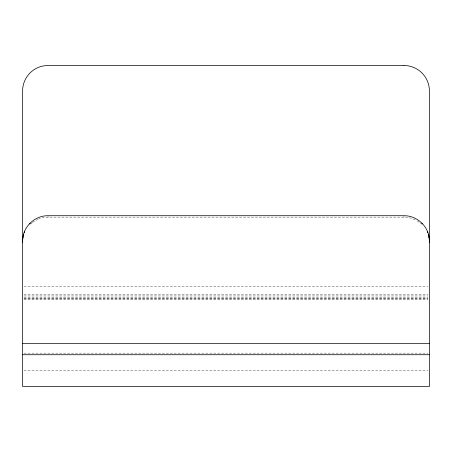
<?xml version="1.0" encoding="UTF-8"?>
<svg xmlns="http://www.w3.org/2000/svg" width="452" height="452" viewBox="0 0 452 452"><rect width="100%" height="100%" fill="white"/><g stroke="black" fill="none" stroke-linecap="round" stroke-linejoin="round"><path stroke-width="0.34" stroke-dasharray="2.26 1.69" d="M31.047 223.678L32.047 222.808M32.55 222.373L37.697 219.361M38.296 219.067L41.443 218.005L48.025 217.141L403.975 217.141L410.557 218.005L416.687 220.531M24.012 286.432L427.987 286.432M24.012 294.433L427.987 294.433M24.012 295.964L427.987 295.964M24.012 297.28L427.987 297.28M24.012 298.292L427.987 298.292M24.012 298.925L427.987 298.925M24.012 299.145L427.987 299.145M24.012 353.142L427.987 353.142M24.012 370.606L427.987 370.606M417.264 220.915L420.953 223.678M403.975 216.197L403.975 217.141M48.025 216.197L48.025 217.141"/><path stroke-width="0.68" d="M22.6 241.023C22.323 227.452 34.482 215.434 48.025 215.728L403.975 215.728C417.518 215.434 429.677 227.452 429.4 241.023M22.6 242.441L22.815 237.724M23.075 237.842L23.334 236.543M22.6 343.356L429.4 343.356M22.6 354.724L429.4 354.724M428.666 236.543L428.925 237.842M429.4 242.441L429.185 237.724M428.536 234.475L428.536 235.893M427.462 231.345L427.462 232.757M421.953 223.135L421.953 224.079M30.047 223.135L30.047 224.079M24.538 231.345L24.538 232.757M23.464 234.475L23.464 235.893M403.975 65.506L48.025 65.506A25.425 25.425 0 0 0 22.6 90.931L22.6 386.494L429.4 386.494L429.4 90.931A25.425 25.425 0 0 0 403.975 65.506"/></g></svg>
